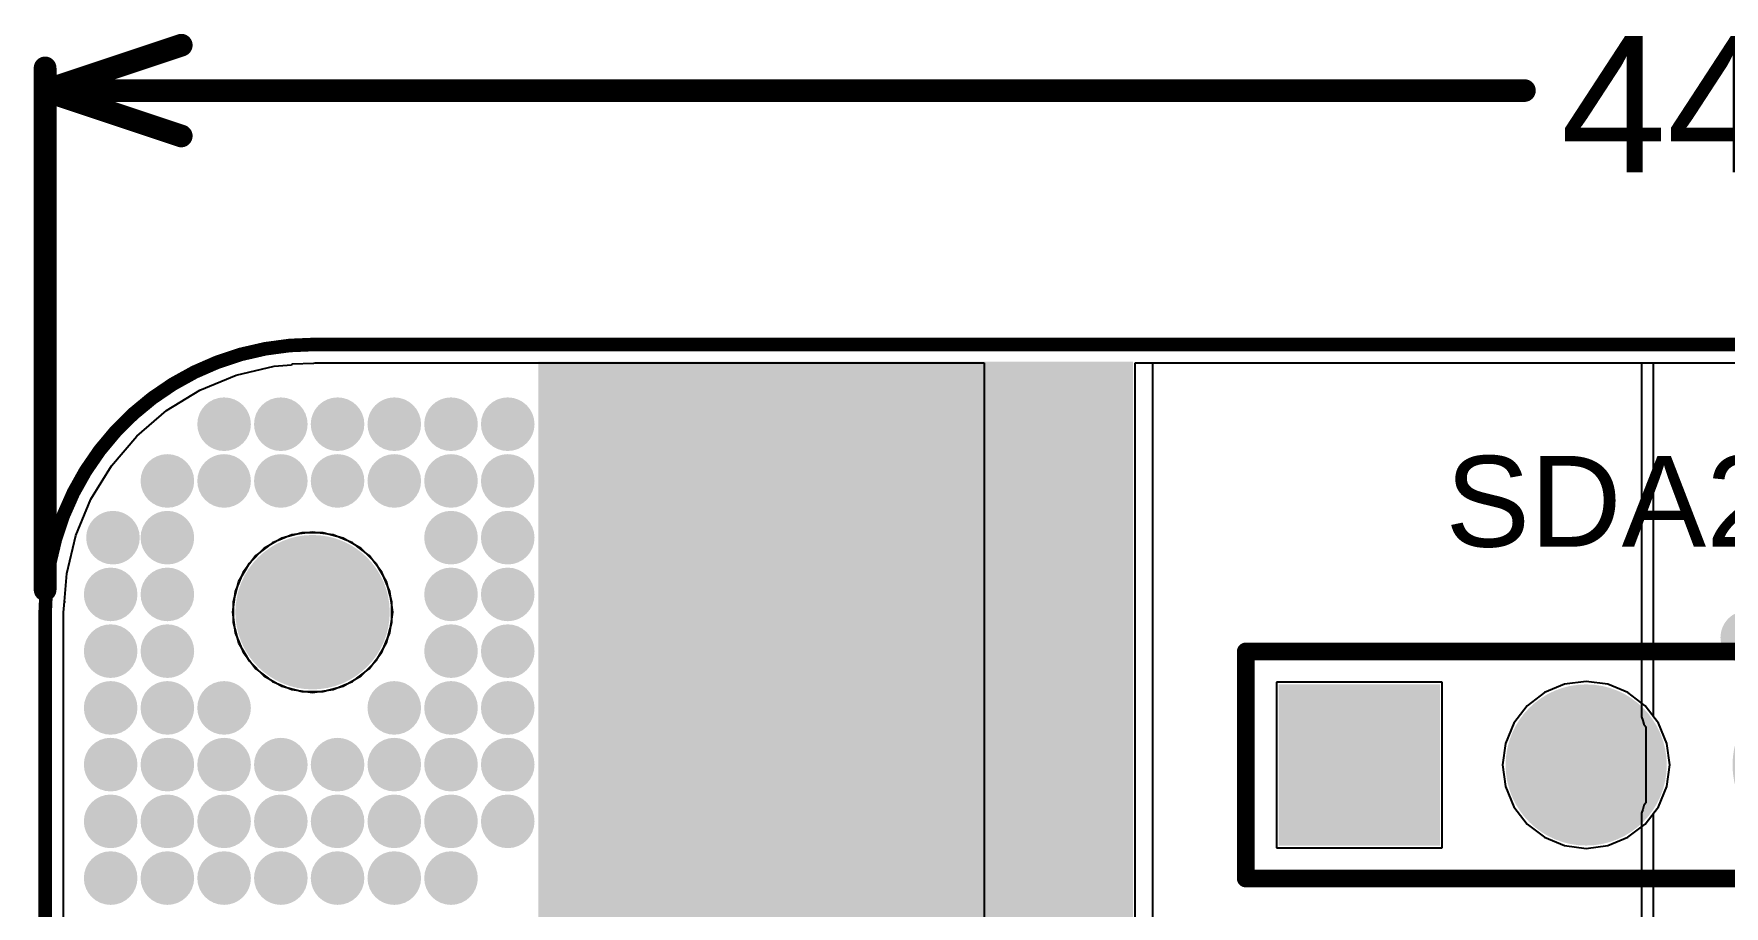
# Model space of a CAD drawing. Header units: millimetres. Extents: x -3 to 5381, y -54 to 5355.
# Drawn here: x -3.12 to 15.8, y -3.29 to 6.47 of the extents above; entities that cross this region are included whole.
import ezdxf

# ---------------------------------------------------------------- set-up
doc = ezdxf.new("R2010")
doc.units = ezdxf.units.MM
for name, color, linetype in [('BottomLayer', 5, 'Continuous'), ('BottomSolder', 6, 'Continuous'), ('Mechanical1', 6, 'Continuous'), ('Mechanical2', 216, 'Continuous'), ('MultiLayer', 9, 'Continuous'), ('PadHoleLayer', 156, 'Continuous'), ('TopLayer', 1, 'Continuous'), ('TopOverlay', 2, 'Continuous'), ('TopSolder', 216, 'Continuous'), ('ViaHoleLayer', 16, 'Continuous')]:
    doc.layers.add(name, color=color, linetype=linetype)
doc.styles.add('Arial', font='', dxfattribs={"height": 0.2})
doc.styles.get('Arial').set_extended_font_data('Arial')

# ---------------------------------------------------------------- blocks, each defined once
blk = doc.blocks.new('HDR_1X7_1')
at = {"layer": 'BottomLayer'}
blk.add_hatch(color=5, dxfattribs=at).paths.add_polyline_path([(0.8, 0.8), (0.8, -0.8), (-0.8, -0.8), (-0.8, 0.8)])
h = blk.add_hatch(color=5, dxfattribs=at)
edge = h.paths.add_edge_path()
edge.add_arc((0, -2.54), 0.8, 0, 360)
h = blk.add_hatch(color=5, dxfattribs=at)
edge = h.paths.add_edge_path()
edge.add_arc((0, -5.08), 0.8, 0, 360)
h = blk.add_hatch(color=5, dxfattribs=at)
edge = h.paths.add_edge_path()
edge.add_arc((0, -7.62), 0.8, 0, 360)
h = blk.add_hatch(color=5, dxfattribs=at)
edge = h.paths.add_edge_path()
edge.add_arc((0, -10.16), 0.8, 0, 360)
h = blk.add_hatch(color=5, dxfattribs=at)
edge = h.paths.add_edge_path()
edge.add_arc((0, -12.7), 0.8, 0, 360)
h = blk.add_hatch(color=5, dxfattribs=at)
edge = h.paths.add_edge_path()
edge.add_arc((0, -15.24), 0.8, 0, 360)
at = {"layer": 'BottomSolder'}
blk.add_hatch(color=6, dxfattribs=at).paths.add_polyline_path([(0.902, 0.902), (0.902, -0.902), (-0.902, -0.902), (-0.902, 0.902)])
h = blk.add_hatch(color=6, dxfattribs=at)
edge = h.paths.add_edge_path()
edge.add_arc((0, -2.54), 0.902, 0, 360)
h = blk.add_hatch(color=6, dxfattribs=at)
edge = h.paths.add_edge_path()
edge.add_arc((0, -5.08), 0.902, 0, 360)
h = blk.add_hatch(color=6, dxfattribs=at)
edge = h.paths.add_edge_path()
edge.add_arc((0, -7.62), 0.902, 0, 360)
h = blk.add_hatch(color=6, dxfattribs=at)
edge = h.paths.add_edge_path()
edge.add_arc((0, -10.16), 0.902, 0, 360)
h = blk.add_hatch(color=6, dxfattribs=at)
edge = h.paths.add_edge_path()
edge.add_arc((0, -12.7), 0.902, 0, 360)
h = blk.add_hatch(color=6, dxfattribs=at)
edge = h.paths.add_edge_path()
edge.add_arc((0, -15.24), 0.902, 0, 360)
at = {"layer": 'MultiLayer'}
blk.add_hatch(color=9, dxfattribs=at).paths.add_polyline_path([(0.8, 0.8), (0.8, -0.8), (-0.8, -0.8), (-0.8, 0.8)])
h = blk.add_hatch(color=9, dxfattribs=at)
edge = h.paths.add_edge_path()
edge.add_arc((0, -2.54), 0.8, 0, 360)
h = blk.add_hatch(color=9, dxfattribs=at)
edge = h.paths.add_edge_path()
edge.add_arc((0, -5.08), 0.8, 0, 360)
h = blk.add_hatch(color=9, dxfattribs=at)
edge = h.paths.add_edge_path()
edge.add_arc((0, -7.62), 0.8, 0, 360)
h = blk.add_hatch(color=9, dxfattribs=at)
edge = h.paths.add_edge_path()
edge.add_arc((0, -10.16), 0.8, 0, 360)
h = blk.add_hatch(color=9, dxfattribs=at)
edge = h.paths.add_edge_path()
edge.add_arc((0, -12.7), 0.8, 0, 360)
h = blk.add_hatch(color=9, dxfattribs=at)
edge = h.paths.add_edge_path()
edge.add_arc((0, -15.24), 0.8, 0, 360)
at = {"layer": 'PadHoleLayer'}
h = blk.add_hatch(color=156, dxfattribs=at)
edge = h.paths.add_edge_path()
edge.add_arc((0, 0), 0.45, 0, 360)
h = blk.add_hatch(color=156, dxfattribs=at)
edge = h.paths.add_edge_path()
edge.add_arc((0, -2.54), 0.45, 0, 360)
h = blk.add_hatch(color=156, dxfattribs=at)
edge = h.paths.add_edge_path()
edge.add_arc((0, -5.08), 0.45, 0, 360)
h = blk.add_hatch(color=156, dxfattribs=at)
edge = h.paths.add_edge_path()
edge.add_arc((0, -7.62), 0.45, 0, 360)
h = blk.add_hatch(color=156, dxfattribs=at)
edge = h.paths.add_edge_path()
edge.add_arc((0, -10.16), 0.45, 0, 360)
h = blk.add_hatch(color=156, dxfattribs=at)
edge = h.paths.add_edge_path()
edge.add_arc((0, -12.7), 0.45, 0, 360)
h = blk.add_hatch(color=156, dxfattribs=at)
edge = h.paths.add_edge_path()
edge.add_arc((0, -15.24), 0.45, 0, 360)
at = {"layer": 'TopLayer'}
blk.add_hatch(color=1, dxfattribs=at).paths.add_polyline_path([(0.8, 0.8), (0.8, -0.8), (-0.8, -0.8), (-0.8, 0.8)])
h = blk.add_hatch(color=1, dxfattribs=at)
edge = h.paths.add_edge_path()
edge.add_arc((0, -2.54), 0.8, 0, 360)
h = blk.add_hatch(color=1, dxfattribs=at)
edge = h.paths.add_edge_path()
edge.add_arc((0, -5.08), 0.8, 0, 360)
h = blk.add_hatch(color=1, dxfattribs=at)
edge = h.paths.add_edge_path()
edge.add_arc((0, -7.62), 0.8, 0, 360)
h = blk.add_hatch(color=1, dxfattribs=at)
edge = h.paths.add_edge_path()
edge.add_arc((0, -10.16), 0.8, 0, 360)
h = blk.add_hatch(color=1, dxfattribs=at)
edge = h.paths.add_edge_path()
edge.add_arc((0, -12.7), 0.8, 0, 360)
h = blk.add_hatch(color=1, dxfattribs=at)
edge = h.paths.add_edge_path()
edge.add_arc((0, -15.24), 0.8, 0, 360)
at = {"layer": 'TopSolder'}
blk.add_hatch(color=216, dxfattribs=at).paths.add_polyline_path([(0.902, 0.902), (0.902, -0.902), (-0.902, -0.902), (-0.902, 0.902)])
h = blk.add_hatch(color=216, dxfattribs=at)
edge = h.paths.add_edge_path()
edge.add_arc((0, -2.54), 0.902, 0, 360)
h = blk.add_hatch(color=216, dxfattribs=at)
edge = h.paths.add_edge_path()
edge.add_arc((0, -5.08), 0.902, 0, 360)
h = blk.add_hatch(color=216, dxfattribs=at)
edge = h.paths.add_edge_path()
edge.add_arc((0, -7.62), 0.902, 0, 360)
h = blk.add_hatch(color=216, dxfattribs=at)
edge = h.paths.add_edge_path()
edge.add_arc((0, -10.16), 0.902, 0, 360)
h = blk.add_hatch(color=216, dxfattribs=at)
edge = h.paths.add_edge_path()
edge.add_arc((0, -12.7), 0.902, 0, 360)
h = blk.add_hatch(color=216, dxfattribs=at)
edge = h.paths.add_edge_path()
edge.add_arc((0, -15.24), 0.902, 0, 360)
at = {"layer": 'TopOverlay', "const_width": 0.2}
for points in [[(-1.27, 1.27), (-1.27, -16.51)], [(-1.27, 1.27), (1.27, 1.27)], [(1.27, 1.27), (1.27, -16.51)], [(-1.27, -16.51), (1.27, -16.51)]]:
    blk.add_lwpolyline(points, dxfattribs=at)
at = {"layer": 'TopOverlay', "const_width": 0.1}
for points in [[(-1.32, 1.27, 1), (-1.22, 1.27, 1)], [(-1.32, 1.27, 1), (-1.22, 1.27, 1)], [(1.22, 1.27, 1), (1.32, 1.27, 1)], [(1.22, 1.27, 1), (1.32, 1.27, 1)], [(-1.32, -16.51, 1), (-1.22, -16.51, 1)], [(-1.32, -16.51, 1), (-1.22, -16.51, 1)], [(1.22, -16.51, 1), (1.32, -16.51, 1)], [(1.22, -16.51, 1), (1.32, -16.51, 1)]]:
    blk.add_lwpolyline(points, format="xyb", close=True, dxfattribs=at)
blk = doc.blocks.new('6_5MM_THTPAD_40')
at = {"layer": 'BottomLayer'}
blk.add_hatch(color=5, dxfattribs=at).paths.add_polyline_path([(-8.298688, 3.748532), (-1.847088, 3.748532), (-1.847088, -2.703068), (-8.298688, -2.703068)])
at = {"layer": 'BottomSolder'}
blk.add_hatch(color=6, dxfattribs=at).paths.add_polyline_path([(-8.400288, 3.850132), (-1.745488, 3.850132), (-1.745488, -2.804668), (-8.400288, -2.804668)])
at = {"layer": 'MultiLayer'}
blk.add_hatch(color=9, dxfattribs=at).paths.add_polyline_path([(-8.298688, 3.748532), (-1.847088, 3.748532), (-1.847088, -2.703068), (-8.298688, -2.703068)])
at = {"layer": 'PadHoleLayer'}
h = blk.add_hatch(color=156, dxfattribs=at)
edge = h.paths.add_edge_path()
edge.add_arc((-5.072888, 0.522732), 1.000001, 0, 360)
at = {"layer": 'TopLayer'}
blk.add_hatch(color=1, dxfattribs=at).paths.add_polyline_path([(-8.298688, 3.748532), (-1.847088, 3.748532), (-1.847088, -2.703068), (-8.298688, -2.703068)])
at = {"layer": 'TopSolder'}
blk.add_hatch(color=216, dxfattribs=at).paths.add_polyline_path([(-8.400288, 3.850132), (-1.745488, 3.850132), (-1.745488, -2.804668), (-8.400288, -2.804668)])

msp = doc.modelspace()

# ---------------------------------------------------------------- hatches: boundary and pattern name
at = {"layer": 'BottomLayer'}
h = msp.add_hatch(color=5, dxfattribs=at)
edge = h.paths.add_edge_path()
edge.add_arc((-0.99, 2.104), 0.3, 0, 360)
h = msp.add_hatch(color=5, dxfattribs=at)
edge = h.paths.add_edge_path()
edge.add_arc((-0.355, 2.104), 0.3, 0, 360)
h = msp.add_hatch(color=5, dxfattribs=at)
edge = h.paths.add_edge_path()
edge.add_arc((0.28, 2.104), 0.3, 0, 360)
h = msp.add_hatch(color=5, dxfattribs=at)
edge = h.paths.add_edge_path()
edge.add_arc((0.915, 2.104), 0.3, 0, 360)
h = msp.add_hatch(color=5, dxfattribs=at)
edge = h.paths.add_edge_path()
edge.add_arc((1.55, 2.104), 0.3, 0, 360)
h = msp.add_hatch(color=5, dxfattribs=at)
edge = h.paths.add_edge_path()
edge.add_arc((2.185, 2.104), 0.3, 0, 360)
h = msp.add_hatch(color=5, dxfattribs=at)
edge = h.paths.add_edge_path()
edge.add_arc((-1.625, 1.469), 0.3, 0, 360)
h = msp.add_hatch(color=5, dxfattribs=at)
edge = h.paths.add_edge_path()
edge.add_arc((-0.99, 1.469), 0.3, 0, 360)
h = msp.add_hatch(color=5, dxfattribs=at)
edge = h.paths.add_edge_path()
edge.add_arc((-0.355, 1.469), 0.3, 0, 360)
h = msp.add_hatch(color=5, dxfattribs=at)
edge = h.paths.add_edge_path()
edge.add_arc((0.28, 1.469), 0.3, 0, 360)
h = msp.add_hatch(color=5, dxfattribs=at)
edge = h.paths.add_edge_path()
edge.add_arc((0.915, 1.469), 0.3, 0, 360)
h = msp.add_hatch(color=5, dxfattribs=at)
edge = h.paths.add_edge_path()
edge.add_arc((1.55, 1.469), 0.3, 0, 360)
h = msp.add_hatch(color=5, dxfattribs=at)
edge = h.paths.add_edge_path()
edge.add_arc((2.185, 1.469), 0.3, 0, 360)
h = msp.add_hatch(color=5, dxfattribs=at)
edge = h.paths.add_edge_path()
edge.add_arc((-2.234, 0.834), 0.3, 0, 360)
h = msp.add_hatch(color=5, dxfattribs=at)
edge = h.paths.add_edge_path()
edge.add_arc((-1.625, 0.834), 0.3, 0, 360)
h = msp.add_hatch(color=5, dxfattribs=at)
edge = h.paths.add_edge_path()
edge.add_arc((1.55, 0.834), 0.3, 0, 360)
h = msp.add_hatch(color=5, dxfattribs=at)
edge = h.paths.add_edge_path()
edge.add_arc((2.185, 0.834), 0.3, 0, 360)
h = msp.add_hatch(color=5, dxfattribs=at)
edge = h.paths.add_edge_path()
edge.add_arc((0, 0), 0.762, 0, 360)
h = msp.add_hatch(color=5, dxfattribs=at)
edge = h.paths.add_edge_path()
edge.add_arc((-2.26, 0.199), 0.3, 0, 360)
h = msp.add_hatch(color=5, dxfattribs=at)
edge = h.paths.add_edge_path()
edge.add_arc((-1.625, 0.199), 0.3, 0, 360)
h = msp.add_hatch(color=5, dxfattribs=at)
edge = h.paths.add_edge_path()
edge.add_arc((1.55, 0.199), 0.3, 0, 360)
h = msp.add_hatch(color=5, dxfattribs=at)
edge = h.paths.add_edge_path()
edge.add_arc((2.185, 0.199), 0.3, 0, 360)
h = msp.add_hatch(color=5, dxfattribs=at)
edge = h.paths.add_edge_path()
edge.add_arc((16.06, -0.283), 0.3, 0, 360)
h = msp.add_hatch(color=5, dxfattribs=at)
edge = h.paths.add_edge_path()
edge.add_arc((-2.26, -0.436), 0.3, 0, 360)
h = msp.add_hatch(color=5, dxfattribs=at)
edge = h.paths.add_edge_path()
edge.add_arc((-1.625, -0.436), 0.3, 0, 360)
h = msp.add_hatch(color=5, dxfattribs=at)
edge = h.paths.add_edge_path()
edge.add_arc((1.55, -0.436), 0.3, 0, 360)
h = msp.add_hatch(color=5, dxfattribs=at)
edge = h.paths.add_edge_path()
edge.add_arc((2.185, -0.436), 0.3, 0, 360)
h = msp.add_hatch(color=5, dxfattribs=at)
edge = h.paths.add_edge_path()
edge.add_arc((-2.26, -1.071), 0.3, 0, 360)
h = msp.add_hatch(color=5, dxfattribs=at)
edge = h.paths.add_edge_path()
edge.add_arc((-1.625, -1.071), 0.3, 0, 360)
h = msp.add_hatch(color=5, dxfattribs=at)
edge = h.paths.add_edge_path()
edge.add_arc((-0.99, -1.071), 0.3, 0, 360)
h = msp.add_hatch(color=5, dxfattribs=at)
edge = h.paths.add_edge_path()
edge.add_arc((0.915, -1.071), 0.3, 0, 360)
h = msp.add_hatch(color=5, dxfattribs=at)
edge = h.paths.add_edge_path()
edge.add_arc((1.55, -1.071), 0.3, 0, 360)
h = msp.add_hatch(color=5, dxfattribs=at)
edge = h.paths.add_edge_path()
edge.add_arc((2.185, -1.071), 0.3, 0, 360)
h = msp.add_hatch(color=5, dxfattribs=at)
edge = h.paths.add_edge_path()
edge.add_arc((-2.26, -1.706), 0.3, 0, 360)
h = msp.add_hatch(color=5, dxfattribs=at)
edge = h.paths.add_edge_path()
edge.add_arc((-1.625, -1.706), 0.3, 0, 360)
h = msp.add_hatch(color=5, dxfattribs=at)
edge = h.paths.add_edge_path()
edge.add_arc((-0.99, -1.706), 0.3, 0, 360)
h = msp.add_hatch(color=5, dxfattribs=at)
edge = h.paths.add_edge_path()
edge.add_arc((-0.355, -1.706), 0.3, 0, 360)
h = msp.add_hatch(color=5, dxfattribs=at)
edge = h.paths.add_edge_path()
edge.add_arc((0.28, -1.706), 0.3, 0, 360)
h = msp.add_hatch(color=5, dxfattribs=at)
edge = h.paths.add_edge_path()
edge.add_arc((0.915, -1.706), 0.3, 0, 360)
h = msp.add_hatch(color=5, dxfattribs=at)
edge = h.paths.add_edge_path()
edge.add_arc((1.55, -1.706), 0.3, 0, 360)
h = msp.add_hatch(color=5, dxfattribs=at)
edge = h.paths.add_edge_path()
edge.add_arc((2.185, -1.706), 0.3, 0, 360)
h = msp.add_hatch(color=5, dxfattribs=at)
edge = h.paths.add_edge_path()
edge.add_arc((-2.26, -2.341), 0.3, 0, 360)
h = msp.add_hatch(color=5, dxfattribs=at)
edge = h.paths.add_edge_path()
edge.add_arc((-1.625, -2.341), 0.3, 0, 360)
h = msp.add_hatch(color=5, dxfattribs=at)
edge = h.paths.add_edge_path()
edge.add_arc((-0.99, -2.341), 0.3, 0, 360)
h = msp.add_hatch(color=5, dxfattribs=at)
edge = h.paths.add_edge_path()
edge.add_arc((-0.355, -2.341), 0.3, 0, 360)
h = msp.add_hatch(color=5, dxfattribs=at)
edge = h.paths.add_edge_path()
edge.add_arc((0.28, -2.341), 0.3, 0, 360)
h = msp.add_hatch(color=5, dxfattribs=at)
edge = h.paths.add_edge_path()
edge.add_arc((0.915, -2.341), 0.3, 0, 360)
h = msp.add_hatch(color=5, dxfattribs=at)
edge = h.paths.add_edge_path()
edge.add_arc((1.55, -2.341), 0.3, 0, 360)
h = msp.add_hatch(color=5, dxfattribs=at)
edge = h.paths.add_edge_path()
edge.add_arc((2.185, -2.341), 0.3, 0, 360)
h = msp.add_hatch(color=5, dxfattribs=at)
edge = h.paths.add_edge_path()
edge.add_arc((-2.26, -2.976), 0.3, 0, 360)
h = msp.add_hatch(color=5, dxfattribs=at)
edge = h.paths.add_edge_path()
edge.add_arc((-1.625, -2.976), 0.3, 0, 360)
h = msp.add_hatch(color=5, dxfattribs=at)
edge = h.paths.add_edge_path()
edge.add_arc((-0.99, -2.976), 0.3, 0, 360)
h = msp.add_hatch(color=5, dxfattribs=at)
edge = h.paths.add_edge_path()
edge.add_arc((-0.355, -2.976), 0.3, 0, 360)
h = msp.add_hatch(color=5, dxfattribs=at)
edge = h.paths.add_edge_path()
edge.add_arc((0.28, -2.976), 0.3, 0, 360)
h = msp.add_hatch(color=5, dxfattribs=at)
edge = h.paths.add_edge_path()
edge.add_arc((0.915, -2.976), 0.3, 0, 360)
h = msp.add_hatch(color=5, dxfattribs=at)
edge = h.paths.add_edge_path()
edge.add_arc((1.55, -2.976), 0.3, 0, 360)
at = {"layer": 'BottomSolder'}
h = msp.add_hatch(color=6, dxfattribs=at)
edge = h.paths.add_edge_path()
edge.add_arc((0, 0), 0.864, 0, 360)
at = {"layer": 'MultiLayer'}
h = msp.add_hatch(color=9, dxfattribs=at)
edge = h.paths.add_edge_path()
edge.add_arc((0, 0), 0.762, 0, 360)
at = {"layer": 'PadHoleLayer'}
h = msp.add_hatch(color=156, dxfattribs=at)
edge = h.paths.add_edge_path()
edge.add_arc((0, 0), 0.762, 0, 360)
at = {"layer": 'TopLayer'}
h = msp.add_hatch(color=1, dxfattribs=at)
edge = h.paths.add_edge_path()
edge.add_arc((-0.99, 2.104), 0.3, 0, 360)
h = msp.add_hatch(color=1, dxfattribs=at)
edge = h.paths.add_edge_path()
edge.add_arc((-0.355, 2.104), 0.3, 0, 360)
h = msp.add_hatch(color=1, dxfattribs=at)
edge = h.paths.add_edge_path()
edge.add_arc((0.28, 2.104), 0.3, 0, 360)
h = msp.add_hatch(color=1, dxfattribs=at)
edge = h.paths.add_edge_path()
edge.add_arc((0.915, 2.104), 0.3, 0, 360)
h = msp.add_hatch(color=1, dxfattribs=at)
edge = h.paths.add_edge_path()
edge.add_arc((1.55, 2.104), 0.3, 0, 360)
h = msp.add_hatch(color=1, dxfattribs=at)
edge = h.paths.add_edge_path()
edge.add_arc((2.185, 2.104), 0.3, 0, 360)
h = msp.add_hatch(color=1, dxfattribs=at)
edge = h.paths.add_edge_path()
edge.add_arc((-1.625, 1.469), 0.3, 0, 360)
h = msp.add_hatch(color=1, dxfattribs=at)
edge = h.paths.add_edge_path()
edge.add_arc((-0.99, 1.469), 0.3, 0, 360)
h = msp.add_hatch(color=1, dxfattribs=at)
edge = h.paths.add_edge_path()
edge.add_arc((-0.355, 1.469), 0.3, 0, 360)
h = msp.add_hatch(color=1, dxfattribs=at)
edge = h.paths.add_edge_path()
edge.add_arc((0.28, 1.469), 0.3, 0, 360)
h = msp.add_hatch(color=1, dxfattribs=at)
edge = h.paths.add_edge_path()
edge.add_arc((0.915, 1.469), 0.3, 0, 360)
h = msp.add_hatch(color=1, dxfattribs=at)
edge = h.paths.add_edge_path()
edge.add_arc((1.55, 1.469), 0.3, 0, 360)
h = msp.add_hatch(color=1, dxfattribs=at)
edge = h.paths.add_edge_path()
edge.add_arc((2.185, 1.469), 0.3, 0, 360)
h = msp.add_hatch(color=1, dxfattribs=at)
edge = h.paths.add_edge_path()
edge.add_arc((-2.234, 0.834), 0.3, 0, 360)
h = msp.add_hatch(color=1, dxfattribs=at)
edge = h.paths.add_edge_path()
edge.add_arc((-1.625, 0.834), 0.3, 0, 360)
h = msp.add_hatch(color=1, dxfattribs=at)
edge = h.paths.add_edge_path()
edge.add_arc((1.55, 0.834), 0.3, 0, 360)
h = msp.add_hatch(color=1, dxfattribs=at)
edge = h.paths.add_edge_path()
edge.add_arc((2.185, 0.834), 0.3, 0, 360)
h = msp.add_hatch(color=1, dxfattribs=at)
edge = h.paths.add_edge_path()
edge.add_arc((0, 0), 0.762, 0, 360)
h = msp.add_hatch(color=1, dxfattribs=at)
edge = h.paths.add_edge_path()
edge.add_arc((-2.26, 0.199), 0.3, 0, 360)
h = msp.add_hatch(color=1, dxfattribs=at)
edge = h.paths.add_edge_path()
edge.add_arc((-1.625, 0.199), 0.3, 0, 360)
h = msp.add_hatch(color=1, dxfattribs=at)
edge = h.paths.add_edge_path()
edge.add_arc((1.55, 0.199), 0.3, 0, 360)
h = msp.add_hatch(color=1, dxfattribs=at)
edge = h.paths.add_edge_path()
edge.add_arc((2.185, 0.199), 0.3, 0, 360)
h = msp.add_hatch(color=1, dxfattribs=at)
edge = h.paths.add_edge_path()
edge.add_arc((16.06, -0.283), 0.3, 0, 360)
h = msp.add_hatch(color=1, dxfattribs=at)
edge = h.paths.add_edge_path()
edge.add_arc((-2.26, -0.436), 0.3, 0, 360)
h = msp.add_hatch(color=1, dxfattribs=at)
edge = h.paths.add_edge_path()
edge.add_arc((-1.625, -0.436), 0.3, 0, 360)
h = msp.add_hatch(color=1, dxfattribs=at)
edge = h.paths.add_edge_path()
edge.add_arc((1.55, -0.436), 0.3, 0, 360)
h = msp.add_hatch(color=1, dxfattribs=at)
edge = h.paths.add_edge_path()
edge.add_arc((2.185, -0.436), 0.3, 0, 360)
h = msp.add_hatch(color=1, dxfattribs=at)
edge = h.paths.add_edge_path()
edge.add_arc((-2.26, -1.071), 0.3, 0, 360)
h = msp.add_hatch(color=1, dxfattribs=at)
edge = h.paths.add_edge_path()
edge.add_arc((-1.625, -1.071), 0.3, 0, 360)
h = msp.add_hatch(color=1, dxfattribs=at)
edge = h.paths.add_edge_path()
edge.add_arc((-0.99, -1.071), 0.3, 0, 360)
h = msp.add_hatch(color=1, dxfattribs=at)
edge = h.paths.add_edge_path()
edge.add_arc((0.915, -1.071), 0.3, 0, 360)
h = msp.add_hatch(color=1, dxfattribs=at)
edge = h.paths.add_edge_path()
edge.add_arc((1.55, -1.071), 0.3, 0, 360)
h = msp.add_hatch(color=1, dxfattribs=at)
edge = h.paths.add_edge_path()
edge.add_arc((2.185, -1.071), 0.3, 0, 360)
h = msp.add_hatch(color=1, dxfattribs=at)
edge = h.paths.add_edge_path()
edge.add_arc((-2.26, -1.706), 0.3, 0, 360)
h = msp.add_hatch(color=1, dxfattribs=at)
edge = h.paths.add_edge_path()
edge.add_arc((-1.625, -1.706), 0.3, 0, 360)
h = msp.add_hatch(color=1, dxfattribs=at)
edge = h.paths.add_edge_path()
edge.add_arc((-0.99, -1.706), 0.3, 0, 360)
h = msp.add_hatch(color=1, dxfattribs=at)
edge = h.paths.add_edge_path()
edge.add_arc((-0.355, -1.706), 0.3, 0, 360)
h = msp.add_hatch(color=1, dxfattribs=at)
edge = h.paths.add_edge_path()
edge.add_arc((0.28, -1.706), 0.3, 0, 360)
h = msp.add_hatch(color=1, dxfattribs=at)
edge = h.paths.add_edge_path()
edge.add_arc((0.915, -1.706), 0.3, 0, 360)
h = msp.add_hatch(color=1, dxfattribs=at)
edge = h.paths.add_edge_path()
edge.add_arc((1.55, -1.706), 0.3, 0, 360)
h = msp.add_hatch(color=1, dxfattribs=at)
edge = h.paths.add_edge_path()
edge.add_arc((2.185, -1.706), 0.3, 0, 360)
h = msp.add_hatch(color=1, dxfattribs=at)
edge = h.paths.add_edge_path()
edge.add_arc((-2.26, -2.341), 0.3, 0, 360)
h = msp.add_hatch(color=1, dxfattribs=at)
edge = h.paths.add_edge_path()
edge.add_arc((-1.625, -2.341), 0.3, 0, 360)
h = msp.add_hatch(color=1, dxfattribs=at)
edge = h.paths.add_edge_path()
edge.add_arc((-0.99, -2.341), 0.3, 0, 360)
h = msp.add_hatch(color=1, dxfattribs=at)
edge = h.paths.add_edge_path()
edge.add_arc((-0.355, -2.341), 0.3, 0, 360)
h = msp.add_hatch(color=1, dxfattribs=at)
edge = h.paths.add_edge_path()
edge.add_arc((0.28, -2.341), 0.3, 0, 360)
h = msp.add_hatch(color=1, dxfattribs=at)
edge = h.paths.add_edge_path()
edge.add_arc((0.915, -2.341), 0.3, 0, 360)
h = msp.add_hatch(color=1, dxfattribs=at)
edge = h.paths.add_edge_path()
edge.add_arc((1.55, -2.341), 0.3, 0, 360)
h = msp.add_hatch(color=1, dxfattribs=at)
edge = h.paths.add_edge_path()
edge.add_arc((2.185, -2.341), 0.3, 0, 360)
h = msp.add_hatch(color=1, dxfattribs=at)
edge = h.paths.add_edge_path()
edge.add_arc((-2.26, -2.976), 0.3, 0, 360)
h = msp.add_hatch(color=1, dxfattribs=at)
edge = h.paths.add_edge_path()
edge.add_arc((-1.625, -2.976), 0.3, 0, 360)
h = msp.add_hatch(color=1, dxfattribs=at)
edge = h.paths.add_edge_path()
edge.add_arc((-0.99, -2.976), 0.3, 0, 360)
h = msp.add_hatch(color=1, dxfattribs=at)
edge = h.paths.add_edge_path()
edge.add_arc((-0.355, -2.976), 0.3, 0, 360)
h = msp.add_hatch(color=1, dxfattribs=at)
edge = h.paths.add_edge_path()
edge.add_arc((0.28, -2.976), 0.3, 0, 360)
h = msp.add_hatch(color=1, dxfattribs=at)
edge = h.paths.add_edge_path()
edge.add_arc((0.915, -2.976), 0.3, 0, 360)
h = msp.add_hatch(color=1, dxfattribs=at)
edge = h.paths.add_edge_path()
edge.add_arc((1.55, -2.976), 0.3, 0, 360)
at = {"layer": 'TopSolder'}
h = msp.add_hatch(color=216, dxfattribs=at)
edge = h.paths.add_edge_path()
edge.add_arc((0, 0), 0.864, 0, 360)
at = {"layer": 'ViaHoleLayer'}
h = msp.add_hatch(color=16, dxfattribs=at)
edge = h.paths.add_edge_path()
edge.add_arc((-0.99, 2.104), 0.15, 0, 360)
h = msp.add_hatch(color=16, dxfattribs=at)
edge = h.paths.add_edge_path()
edge.add_arc((-0.355, 2.104), 0.15, 0, 360)
h = msp.add_hatch(color=16, dxfattribs=at)
edge = h.paths.add_edge_path()
edge.add_arc((0.28, 2.104), 0.15, 0, 360)
h = msp.add_hatch(color=16, dxfattribs=at)
edge = h.paths.add_edge_path()
edge.add_arc((0.915, 2.104), 0.15, 0, 360)
h = msp.add_hatch(color=16, dxfattribs=at)
edge = h.paths.add_edge_path()
edge.add_arc((1.55, 2.104), 0.15, 0, 360)
h = msp.add_hatch(color=16, dxfattribs=at)
edge = h.paths.add_edge_path()
edge.add_arc((2.185, 2.104), 0.15, 0, 360)
h = msp.add_hatch(color=16, dxfattribs=at)
edge = h.paths.add_edge_path()
edge.add_arc((-1.625, 1.469), 0.15, 0, 360)
h = msp.add_hatch(color=16, dxfattribs=at)
edge = h.paths.add_edge_path()
edge.add_arc((-0.99, 1.469), 0.15, 0, 360)
h = msp.add_hatch(color=16, dxfattribs=at)
edge = h.paths.add_edge_path()
edge.add_arc((-0.355, 1.469), 0.15, 0, 360)
h = msp.add_hatch(color=16, dxfattribs=at)
edge = h.paths.add_edge_path()
edge.add_arc((0.28, 1.469), 0.15, 0, 360)
h = msp.add_hatch(color=16, dxfattribs=at)
edge = h.paths.add_edge_path()
edge.add_arc((0.915, 1.469), 0.15, 0, 360)
h = msp.add_hatch(color=16, dxfattribs=at)
edge = h.paths.add_edge_path()
edge.add_arc((1.55, 1.469), 0.15, 0, 360)
h = msp.add_hatch(color=16, dxfattribs=at)
edge = h.paths.add_edge_path()
edge.add_arc((2.185, 1.469), 0.15, 0, 360)
h = msp.add_hatch(color=16, dxfattribs=at)
edge = h.paths.add_edge_path()
edge.add_arc((-2.234, 0.834), 0.15, 0, 360)
h = msp.add_hatch(color=16, dxfattribs=at)
edge = h.paths.add_edge_path()
edge.add_arc((-1.625, 0.834), 0.15, 0, 360)
h = msp.add_hatch(color=16, dxfattribs=at)
edge = h.paths.add_edge_path()
edge.add_arc((1.55, 0.834), 0.15, 0, 360)
h = msp.add_hatch(color=16, dxfattribs=at)
edge = h.paths.add_edge_path()
edge.add_arc((2.185, 0.834), 0.15, 0, 360)
h = msp.add_hatch(color=16, dxfattribs=at)
edge = h.paths.add_edge_path()
edge.add_arc((-2.26, 0.199), 0.15, 0, 360)
h = msp.add_hatch(color=16, dxfattribs=at)
edge = h.paths.add_edge_path()
edge.add_arc((-1.625, 0.199), 0.15, 0, 360)
h = msp.add_hatch(color=16, dxfattribs=at)
edge = h.paths.add_edge_path()
edge.add_arc((1.55, 0.199), 0.15, 0, 360)
h = msp.add_hatch(color=16, dxfattribs=at)
edge = h.paths.add_edge_path()
edge.add_arc((2.185, 0.199), 0.15, 0, 360)
h = msp.add_hatch(color=16, dxfattribs=at)
edge = h.paths.add_edge_path()
edge.add_arc((-2.26, -0.436), 0.15, 0, 360)
h = msp.add_hatch(color=16, dxfattribs=at)
edge = h.paths.add_edge_path()
edge.add_arc((-1.625, -0.436), 0.15, 0, 360)
h = msp.add_hatch(color=16, dxfattribs=at)
edge = h.paths.add_edge_path()
edge.add_arc((1.55, -0.436), 0.15, 0, 360)
h = msp.add_hatch(color=16, dxfattribs=at)
edge = h.paths.add_edge_path()
edge.add_arc((2.185, -0.436), 0.15, 0, 360)
h = msp.add_hatch(color=16, dxfattribs=at)
edge = h.paths.add_edge_path()
edge.add_arc((-2.26, -1.071), 0.15, 0, 360)
h = msp.add_hatch(color=16, dxfattribs=at)
edge = h.paths.add_edge_path()
edge.add_arc((-1.625, -1.071), 0.15, 0, 360)
h = msp.add_hatch(color=16, dxfattribs=at)
edge = h.paths.add_edge_path()
edge.add_arc((-0.99, -1.071), 0.15, 0, 360)
h = msp.add_hatch(color=16, dxfattribs=at)
edge = h.paths.add_edge_path()
edge.add_arc((0.915, -1.071), 0.15, 0, 360)
h = msp.add_hatch(color=16, dxfattribs=at)
edge = h.paths.add_edge_path()
edge.add_arc((1.55, -1.071), 0.15, 0, 360)
h = msp.add_hatch(color=16, dxfattribs=at)
edge = h.paths.add_edge_path()
edge.add_arc((2.185, -1.071), 0.15, 0, 360)
h = msp.add_hatch(color=16, dxfattribs=at)
edge = h.paths.add_edge_path()
edge.add_arc((-2.26, -1.706), 0.15, 0, 360)
h = msp.add_hatch(color=16, dxfattribs=at)
edge = h.paths.add_edge_path()
edge.add_arc((-1.625, -1.706), 0.15, 0, 360)
h = msp.add_hatch(color=16, dxfattribs=at)
edge = h.paths.add_edge_path()
edge.add_arc((-0.99, -1.706), 0.15, 0, 360)
h = msp.add_hatch(color=16, dxfattribs=at)
edge = h.paths.add_edge_path()
edge.add_arc((-0.355, -1.706), 0.15, 0, 360)
h = msp.add_hatch(color=16, dxfattribs=at)
edge = h.paths.add_edge_path()
edge.add_arc((0.28, -1.706), 0.15, 0, 360)
h = msp.add_hatch(color=16, dxfattribs=at)
edge = h.paths.add_edge_path()
edge.add_arc((0.915, -1.706), 0.15, 0, 360)
h = msp.add_hatch(color=16, dxfattribs=at)
edge = h.paths.add_edge_path()
edge.add_arc((1.55, -1.706), 0.15, 0, 360)
h = msp.add_hatch(color=16, dxfattribs=at)
edge = h.paths.add_edge_path()
edge.add_arc((2.185, -1.706), 0.15, 0, 360)
h = msp.add_hatch(color=16, dxfattribs=at)
edge = h.paths.add_edge_path()
edge.add_arc((-2.26, -2.341), 0.15, 0, 360)
h = msp.add_hatch(color=16, dxfattribs=at)
edge = h.paths.add_edge_path()
edge.add_arc((-1.625, -2.341), 0.15, 0, 360)
h = msp.add_hatch(color=16, dxfattribs=at)
edge = h.paths.add_edge_path()
edge.add_arc((-0.99, -2.341), 0.15, 0, 360)
h = msp.add_hatch(color=16, dxfattribs=at)
edge = h.paths.add_edge_path()
edge.add_arc((-0.355, -2.341), 0.15, 0, 360)
h = msp.add_hatch(color=16, dxfattribs=at)
edge = h.paths.add_edge_path()
edge.add_arc((0.28, -2.341), 0.15, 0, 360)
h = msp.add_hatch(color=16, dxfattribs=at)
edge = h.paths.add_edge_path()
edge.add_arc((0.915, -2.341), 0.15, 0, 360)
h = msp.add_hatch(color=16, dxfattribs=at)
edge = h.paths.add_edge_path()
edge.add_arc((1.55, -2.341), 0.15, 0, 360)
h = msp.add_hatch(color=16, dxfattribs=at)
edge = h.paths.add_edge_path()
edge.add_arc((2.185, -2.341), 0.15, 0, 360)
h = msp.add_hatch(color=16, dxfattribs=at)
edge = h.paths.add_edge_path()
edge.add_arc((-2.26, -2.976), 0.15, 0, 360)
h = msp.add_hatch(color=16, dxfattribs=at)
edge = h.paths.add_edge_path()
edge.add_arc((-1.625, -2.976), 0.15, 0, 360)
h = msp.add_hatch(color=16, dxfattribs=at)
edge = h.paths.add_edge_path()
edge.add_arc((-0.99, -2.976), 0.15, 0, 360)
h = msp.add_hatch(color=16, dxfattribs=at)
edge = h.paths.add_edge_path()
edge.add_arc((-0.355, -2.976), 0.15, 0, 360)
h = msp.add_hatch(color=16, dxfattribs=at)
edge = h.paths.add_edge_path()
edge.add_arc((0.28, -2.976), 0.15, 0, 360)
h = msp.add_hatch(color=16, dxfattribs=at)
edge = h.paths.add_edge_path()
edge.add_arc((0.915, -2.976), 0.15, 0, 360)
h = msp.add_hatch(color=16, dxfattribs=at)
edge = h.paths.add_edge_path()
edge.add_arc((1.55, -2.976), 0.15, 0, 360)

# ---------------------------------------------------------------- linework, layer by layer
at = {"layer": 'BottomLayer'}
for p, q in [((-1.261, 2.485), (-0.856, 2.652)), ((-0.856, 2.652), (-0.43, 2.755)), ((-0.43, 2.755), (-0.236, 2.77)), ((-0.236, 2.77), (-0.228, 2.779)), ((-0.236, 2.77), (-0.236, 2.77)), ((-0.228, 2.779), (0.016, 2.789)), ((0.016, 2.789), (0.028, 2.792)), ((0.028, 2.792), (7.519, 2.792)), ((7.519, 2.792), (7.519, -10.646)), ((9.209, -3.875), (9.209, 2.792)), ((9.209, 2.792), (38.653, 2.792)), ((-1.635, 2.256), (-1.261, 2.485)), ((-1.968, 1.971), (-1.635, 2.256)), ((-2.252, 1.638), (-1.968, 1.971)), ((-2.481, 1.264), (-2.252, 1.638)), ((-2.649, 0.859), (-2.481, 1.264)), ((-2.751, 0.433), (-2.649, 0.859)), ((-0.343, 0.828), (-0.546, 0.711)), ((-0.117, 0.889), (-0.343, 0.828)), ((0.117, 0.889), (-0.117, 0.889)), ((0.343, 0.828), (0.117, 0.889)), ((0.546, 0.711), (0.343, 0.828)), ((-0.546, 0.711), (-0.711, 0.546)), ((0.711, 0.546), (0.546, 0.711)), ((-2.776, 0.12), (-2.751, 0.433)), ((-0.711, 0.546), (-0.828, 0.343)), ((0.828, 0.343), (0.711, 0.546)), ((-0.828, 0.343), (-0.889, 0.117)), ((0.889, 0.117), (0.828, 0.343)), ((-2.786, -0.004), (-2.776, 0.12)), ((-2.776, 0.122), (-2.777, 0.11)), ((-2.777, 0.11), (-2.776, 0.12)), ((-2.776, 0.12), (-2.776, 0.122)), ((-0.889, 0.117), (-0.889, -0.117)), ((0.889, -0.117), (0.889, 0.117)), ((-2.789, -0.13), (-2.786, -0.004)), ((-2.789, -10.646), (-2.789, -0.13)), ((-0.889, -0.117), (-0.828, -0.343)), ((0.828, -0.343), (0.889, -0.117)), ((-0.828, -0.343), (-0.711, -0.546)), ((0.711, -0.546), (0.828, -0.343)), ((-0.711, -0.546), (-0.546, -0.711)), ((0.546, -0.711), (0.711, -0.546)), ((-0.546, -0.711), (-0.343, -0.828)), ((0.343, -0.828), (0.546, -0.711)), ((-0.343, -0.828), (-0.117, -0.889)), ((-0.117, -0.889), (0.117, -0.889)), ((0.117, -0.889), (0.343, -0.828)), ((12.644, -0.783), (10.79, -0.783)), ((10.79, -0.783), (10.79, -2.637)), ((12.644, -2.637), (12.644, -0.783)), ((13.79, -0.9), (13.596, -1.049)), ((14.015, -0.807), (13.79, -0.9)), ((14.257, -0.775), (14.015, -0.807)), ((14.499, -0.807), (14.257, -0.775)), ((14.725, -0.9), (14.499, -0.807)), ((14.918, -1.049), (14.725, -0.9)), ((13.596, -1.049), (13.447, -1.242)), ((15.067, -1.242), (14.918, -1.049)), ((13.447, -1.242), (13.354, -1.468)), ((15.16, -1.468), (15.067, -1.242)), ((13.354, -1.468), (13.322, -1.71)), ((15.192, -1.71), (15.16, -1.468)), ((13.322, -1.71), (13.354, -1.952)), ((15.16, -1.952), (15.192, -1.71)), ((13.354, -1.952), (13.447, -2.177)), ((15.067, -2.177), (15.16, -1.952)), ((13.447, -2.177), (13.596, -2.371)), ((14.918, -2.371), (15.067, -2.177)), ((13.596, -2.371), (13.79, -2.519)), ((14.725, -2.519), (14.918, -2.371)), ((10.79, -2.637), (12.644, -2.637)), ((13.79, -2.519), (14.015, -2.613)), ((14.015, -2.613), (14.257, -2.645)), ((14.257, -2.645), (14.499, -2.613)), ((14.499, -2.613), (14.725, -2.519))]:
    msp.add_line(p, q, dxfattribs=at)
at = {"layer": 'Mechanical1', "const_width": 0.254}
for points in [[(-2.993, 5.838), (-1.469, 6.346)], [(-2.993, 0.25), (-2.993, 6.092)], [(-2.993, 5.838), (-1.469, 5.33)], [(-2.993, 5.838), (13.566, 5.838)]]:
    msp.add_lwpolyline(points, dxfattribs=at)
at = {"layer": 'Mechanical1', "const_width": 0.127}
for points in [[(-1.533, 6.346, 1), (-1.406, 6.346, 1)], [(-3.057, 6.092, 1), (-2.93, 6.092, 1)], [(-3.057, 5.838, 1), (-2.93, 5.838, 1)], [(-3.057, 5.838, 1), (-2.93, 5.838, 1)], [(-3.057, 5.838, 1), (-2.93, 5.838, 1)], [(13.502, 5.838, 1), (13.629, 5.838, 1)], [(-1.533, 5.33, 1), (-1.406, 5.33, 1)], [(-3.057, 0.25, 1), (-2.93, 0.25, 1)]]:
    msp.add_lwpolyline(points, format="xyb", close=True, dxfattribs=at)
at = {"layer": 'Mechanical2', "const_width": 0.152}
msp.add_lwpolyline([(-2.993, -0.004, -0.388879), (-0.255, 2.985)], format="xyb", dxfattribs=at)
for points in [[(-0.255, 2.985), (0.007, 2.996)], [(0.007, 2.996), (38.653, 2.996)], [(-2.993, -23.956), (-2.993, -0.004)]]:
    msp.add_lwpolyline(points, dxfattribs=at)
at = {"layer": 'Mechanical2', "const_width": 0.0762}
for points in [[(-0.293, 2.985, 1), (-0.217, 2.985, 1)], [(-0.293, 2.985, 1), (-0.217, 2.985, 1)], [(-0.031, 2.996, 1), (0.045, 2.996, 1)], [(-0.031, 2.996, 1), (0.045, 2.996, 1)], [(-3.031, -0.004, 1), (-2.955, -0.004, 1)], [(-3.031, -0.004, 1), (-2.955, -0.004, 1)]]:
    msp.add_lwpolyline(points, format="xyb", close=True, dxfattribs=at)
at = {"layer": 'TopLayer'}
for p, q in [((-1.261, 2.485), (-0.856, 2.652)), ((-0.856, 2.652), (-0.43, 2.755)), ((-0.43, 2.755), (-0.236, 2.77)), ((-0.236, 2.77), (-0.228, 2.779)), ((-0.236, 2.77), (-0.236, 2.77)), ((-0.228, 2.779), (0.016, 2.789)), ((0.016, 2.789), (0.028, 2.792)), ((0.028, 2.792), (7.519, 2.792)), ((7.519, 2.792), (7.519, -11.256)), ((9.405, 2.792), (14.748, 2.792)), ((9.405, -4.042), (9.405, 2.792)), ((14.748, 2.792), (14.875, 2.792)), ((14.875, 2.792), (14.875, -1.171)), ((15.012, -1.171), (15.012, 2.792)), ((15.012, 2.792), (38.653, 2.792)), ((-1.635, 2.256), (-1.261, 2.485)), ((-1.968, 1.971), (-1.635, 2.256)), ((-2.252, 1.638), (-1.968, 1.971)), ((-2.481, 1.264), (-2.252, 1.638)), ((-2.649, 0.859), (-2.481, 1.264)), ((-2.751, 0.433), (-2.649, 0.859)), ((-0.448, 0.777), (-0.634, 0.634)), ((-0.232, 0.866), (-0.448, 0.777)), ((0, 0.897), (-0.232, 0.866)), ((0.232, 0.866), (0, 0.897)), ((0.448, 0.777), (0.232, 0.866)), ((0.634, 0.634), (0.448, 0.777)), ((-0.634, 0.634), (-0.777, 0.448)), ((0.777, 0.448), (0.634, 0.634)), ((-2.776, 0.12), (-2.751, 0.433)), ((-0.777, 0.448), (-0.866, 0.232)), ((0.866, 0.232), (0.777, 0.448)), ((-0.866, 0.232), (-0.897, 0)), ((0.897, 0), (0.866, 0.232)), ((-2.786, -0.004), (-2.776, 0.12)), ((-2.776, 0.122), (-2.777, 0.11)), ((-2.777, 0.11), (-2.776, 0.12)), ((-2.776, 0.12), (-2.776, 0.122)), ((-0.897, 0), (-0.866, -0.232)), ((0.866, -0.232), (0.897, 0)), ((-2.789, -0.13), (-2.786, -0.004)), ((-2.789, -11.256), (-2.789, -0.13)), ((-0.866, -0.232), (-0.777, -0.448)), ((0.777, -0.448), (0.866, -0.232)), ((-0.777, -0.448), (-0.634, -0.634)), ((0.634, -0.634), (0.777, -0.448)), ((-0.634, -0.634), (-0.448, -0.777)), ((0.448, -0.777), (0.634, -0.634)), ((-0.448, -0.777), (-0.232, -0.866)), ((-0.232, -0.866), (0, -0.897)), ((0, -0.897), (0.232, -0.866)), ((0.232, -0.866), (0.448, -0.777)), ((14.875, -1.171), (14.892, -1.212)), ((14.892, -1.212), (14.903, -1.255)), ((14.903, -1.255), (14.926, -1.284)), ((14.926, -1.284), (14.926, -2.135)), ((15.067, -1.242), (15.012, -1.171)), ((15.16, -1.468), (15.067, -1.242)), ((15.192, -1.71), (15.16, -1.468)), ((15.16, -1.952), (15.192, -1.71)), ((15.067, -2.177), (15.16, -1.952)), ((14.892, -2.208), (14.875, -2.248)), ((14.875, -2.248), (14.875, -3.484)), ((14.903, -2.165), (14.892, -2.208)), ((14.926, -2.135), (14.903, -2.165)), ((15.012, -2.248), (15.067, -2.177)), ((15.012, -3.484), (15.012, -2.248))]:
    msp.add_line(p, q, dxfattribs=at)

# ---------------------------------------------------------------- block references
msp.add_blockref('6_5MM_THTPAD_40', (10.929, -1.045))
at = {"rotation": 90}
msp.add_blockref('HDR_1X7_1', (11.717, -1.71), dxfattribs=at)

# ---------------------------------------------------------------- texts
at = {"layer": 'Mechanical1', "style": 'Arial'}
msp.add_text('44.65mm', height=1.524, dxfattribs=at).set_placement((13.972, 4.924))
at = {"layer": 'TopOverlay', "style": 'Arial'}
msp.add_text('SDA2', height=1.016, dxfattribs=at).set_placement((12.682, 0.733))

doc.saveas('drawing.dxf')
